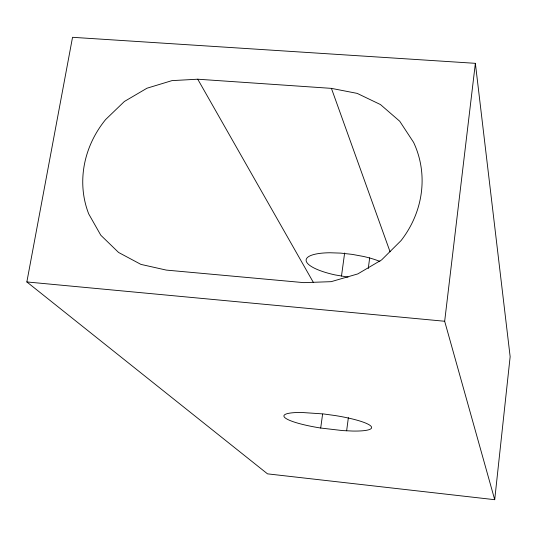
<?xml version="1.0" encoding="UTF-8"?>
<svg xmlns="http://www.w3.org/2000/svg" width="537" height="537" viewBox="0 0 537 537"><rect width="100%" height="100%" fill="white"/><g stroke="black" fill="none" stroke-linecap="round" stroke-linejoin="round"><path stroke-width="0.81" d="M494.711 499.692L510.15 356.696L475.366 63.326L72.535 37.308L26.85 281.945L267.513 473.856L494.711 499.692L444.67 321.26L475.366 63.326M346.64 430.775L348.372 417.652M368.261 268.54L369.684 257.8M320.703 428.036A44.249 7.229 7.7 0 1 285.14 417.867A44.249 7.229 7.7 0 1 301.666 412.47L323.408 413.933L335.189 415.557A44.249 7.229 7.7 0 1 370.604 425.848A44.249 7.229 7.7 0 1 352.608 431.05L342.68 430.593L320.703 428.036L322.596 414.141M341.485 276.078L344.633 253.014M197.744 79.207L171.968 80.624L146.977 88.216L124.369 101.486L105.608 119.57A100.137 91.968 -33.7 0 0 88.733 213.948L100.802 235.233L118.583 252.464L140.922 264.392L166.309 270.098L303.774 282.637L331.201 281.663L357.81 273.904L381.659 259.874L401.052 240.603A101.788 95.036 -25.3 0 0 413.591 142.372L399.729 121.241L380.471 104.561L357.179 93.384L331.423 88.37L197.744 79.207L313.454 282.576M26.85 281.945L444.67 321.26M348.063 277.105L335.095 274.917A43.161 11.579 7.7 0 1 306.211 261.016A43.161 11.579 7.7 0 1 329.852 252.759L340.72 253.115L352.198 254.377L363.435 256.444A43.161 11.579 7.7 0 1 379.907 261.438M331.423 88.37L390.07 251.799"/></g></svg>
